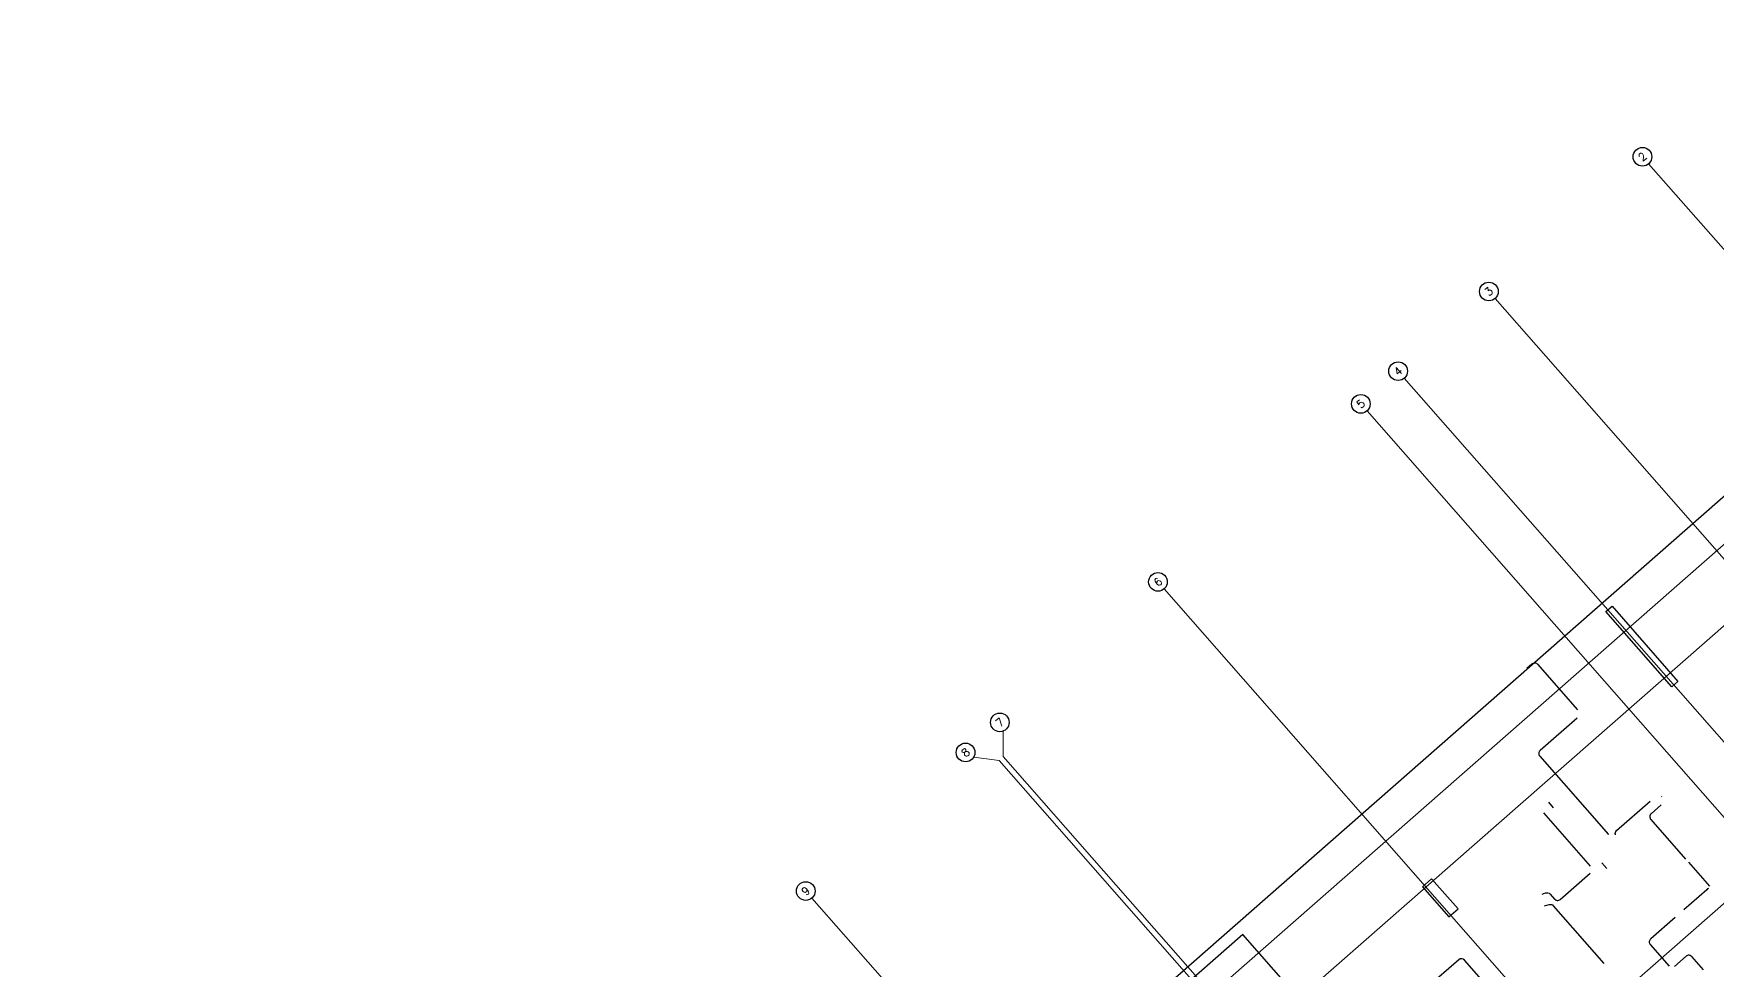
# Model space of a CAD drawing. Header units: metres. Extents: x 375833 to 375946, y 3316005 to 3316108.
# Drawn here: x 375872.98 to 375915.08, y 3316083.68 to 3316107.1 of the extents above; entities that cross this region are included whole.
import ezdxf
from ezdxf.enums import TextEntityAlignment as Align

# ---------------------------------------------------------------- set-up
doc = ezdxf.new("R2010")
doc.units = ezdxf.units.M
doc.header["$MEASUREMENT"] = 0
for name, color, linetype in [('Axes', 1, 'Continuous'), ('Column', 4, 'Continuous'), ('ElecConduit', 4, 'Continuous'), ('Opening', 2, 'Continuous'), ('S-GRID-CIRC', 3, 'Continuous'), ('S-GRID-CIRC-TEXT', 3, 'Continuous'), ('ShearWall', 14, 'Continuous'), ('Slab', 3, 'Continuous')]:
    doc.layers.add(name, color=color, linetype=linetype)
doc.styles.add('S-ROMANS', font='romans.shx', dxfattribs={"width": 0.75})

# ---------------------------------------------------------------- blocks, each defined once
blk = doc.blocks.new('S-GRID-CIRC')
at = {"layer": 'S-GRID-CIRC'}
blk.add_circle((0, 0), 0.35, dxfattribs=at)
at = {"layer": 'S-GRID-CIRC-TEXT', "color": 3, "style": 'S-ROMANS', "flags": 8}
blk.add_attdef('GRID-CIRC', text='', height=0.3, dxfattribs=at).set_placement((0, 0), align=Align.MIDDLE)

msp = doc.modelspace()

# ---------------------------------------------------------------- linework, layer by layer
at = {"layer": 'Axes', "lineweight": 0, "ltscale": 0.05}
for p, q in [((375834.566, 3316023.508), (375929.797, 3316107.103)), ((375835.575, 3316022.358), (375930.806, 3316105.954)), ((375913.366, 3316103.85), (375938.721, 3316074.966)), ((375839.019, 3316018.435), (375934.25, 3316102.031)), ((375909.525, 3316100.479), (375934.88, 3316071.595)), ((375907.256, 3316098.487), (375932.611, 3316069.603)), ((375906.324, 3316097.669), (375931.679, 3316068.784)), ((375901.251, 3316093.216), (375926.606, 3316064.331)), ((375892.443, 3316085.484), (375917.798, 3316056.6))]:
    msp.add_line(p, q, dxfattribs=at)
for points in [[(375897.229, 3316089.66), (375897.23, 3316089.02), (375921.925, 3316060.888), (375922.63, 3316060.795)], [(375896.49, 3316089.011), (375897.124, 3316088.928), (375921.82, 3316060.795), (375921.82, 3316060.084)]]:
    msp.add_lwpolyline(points, dxfattribs=at)
at = {"layer": 'Column'}
msp.add_polyline3d([(375907.94, 3316085.961, 0), (375907.714, 3316085.762, 0), (375908.374, 3316085.011, 0), (375908.6, 3316085.21, 0), (375907.94, 3316085.961, 0)], dxfattribs=at)
at = {"layer": 'ElecConduit'}
for points in [[(375910.321, 3316091.23), (375910.448, 3316091.342, -0.414214), (375910.589, 3316091.332), (375911.59, 3316090.192)], [(375911.577, 3316089.986), (375910.652, 3316089.174, 0.414214), (375910.643, 3316089.033), (375912.364, 3316087.073)], [(375912.538, 3316087.061), (375912.536, 3316087.069, -0.291184), (375912.566, 3316087.172), (375913.403, 3316087.907)], [(375913.68, 3316087.813), (375913.429, 3316087.593, 0.414214), (375913.42, 3316087.452), (375914.291, 3316086.459)], [(375910.706, 3316085.579), (375910.789, 3316085.611, -0.315318), (375910.9, 3316085.584), (375911.011, 3316085.457, 0.414214), (375911.152, 3316085.448), (375911.904, 3316086.108)], [(375914.866, 3316085.724, 0.07087), (375914.819, 3316085.693), (375914.243, 3316085.187)], [(375910.765, 3316085.293), (375910.879, 3316085.323, -0.284288), (375910.98, 3316085.292), (375912.246, 3316083.849)], [(375914.03, 3316085), (375913.417, 3316084.462, 0.414214), (375913.407, 3316084.321), (375913.882, 3316083.78)], [(375914.739, 3316083.686), (375914.446, 3316084.019, 0.414214), (375914.305, 3316084.028), (375914.013, 3316083.772)], [(375910.318, 3316082.157), (375908.76, 3316083.932, 0.414212), (375908.619, 3316083.941), (375907.815, 3316083.235)]]:
    msp.add_lwpolyline(points, format="xyb", dxfattribs=at)
for points in [[(375910.991, 3316087.74), (375910.867, 3316087.881)], [(375913.693, 3316088.018), (375913.688, 3316088.023)], [(375911.916, 3316086.283), (375910.748, 3316087.613)], [(375912.322, 3316086.224), (375912.198, 3316086.365)], [(375914.362, 3316086.379), (375914.887, 3316085.781)]]:
    msp.add_lwpolyline(points, dxfattribs=at)
at = {"layer": 'Opening'}
msp.add_polyline3d([(375903.218, 3316084.57, 0), (375900.761, 3316082.413, 0), (375904.58, 3316078.062, 0), (375907.038, 3316080.219, 0), (375903.218, 3316084.57, 0)], dxfattribs=at)
at = {"layer": 'ShearWall'}
msp.add_polyline3d([(375912.3, 3316092.649, -4.5), (375912.451, 3316092.781, -4.5), (375914.1, 3316090.902, -4.5), (375913.95, 3316090.77, -4.5), (375912.3, 3316092.649, -4.5)], dxfattribs=at)
at = {"layer": 'Slab'}
msp.add_polyline3d([(375937.506, 3316085.475, 0), (375933.303, 3316081.785, 0), (375935.414, 3316079.38, 0), (375859.647, 3316012.871, 0), (375857.536, 3316015.276, 0), (375853.32, 3316011.575, 0), (375840.079, 3316026.659, 0), (375844.28, 3316030.346, 0), (375842.849, 3316031.977, 0), (375918.634, 3316098.501, 0), (375920.065, 3316096.871, 0), (375924.266, 3316100.558, 0), (375937.506, 3316085.475, 0)], dxfattribs=at)

# ---------------------------------------------------------------- block references
at = {"layer": 'S-GRID-CIRC', "ltscale": 20}
ref = msp.add_blockref('S-GRID-CIRC', (375913.212, 3316104.025), dxfattribs=dict(at, xscale=0.667, yscale=0.667, zscale=0.667, rotation=221.2773505742023))
ref.add_attrib('GRID-CIRC', '2', dxfattribs={"layer": 'S-GRID-CIRC-TEXT', "color": 3, "height": 0.2, "rotation": 41.2774, "style": 'S-ROMANS'}).set_placement((375913.212, 3316104.025), align=Align.MIDDLE)
ref = msp.add_blockref('S-GRID-CIRC', (375909.371, 3316100.654), dxfattribs=dict(at, xscale=0.667, yscale=0.667, zscale=0.667, rotation=221.2773505742023))
ref.add_attrib('GRID-CIRC', '3', dxfattribs={"layer": 'S-GRID-CIRC-TEXT', "color": 3, "height": 0.2, "rotation": 41.2774, "style": 'S-ROMANS'}).set_placement((375909.371, 3316100.654), align=Align.MIDDLE)
ref = msp.add_blockref('S-GRID-CIRC', (375907.102, 3316098.662), dxfattribs=dict(at, xscale=0.667, yscale=0.667, zscale=0.667, rotation=221.2773505742023))
ref.add_attrib('GRID-CIRC', '4', dxfattribs={"layer": 'S-GRID-CIRC-TEXT', "color": 3, "height": 0.2, "rotation": 41.2774, "style": 'S-ROMANS'}).set_placement((375907.102, 3316098.662), align=Align.MIDDLE)
ref = msp.add_blockref('S-GRID-CIRC', (375906.17, 3316097.844), dxfattribs=dict(at, xscale=0.667, yscale=0.667, zscale=0.667, rotation=221.2773505742023))
ref.add_attrib('GRID-CIRC', '5', dxfattribs={"layer": 'S-GRID-CIRC-TEXT', "color": 3, "height": 0.2, "rotation": 41.2774, "style": 'S-ROMANS'}).set_placement((375906.17, 3316097.844), align=Align.MIDDLE)
ref = msp.add_blockref('S-GRID-CIRC', (375901.097, 3316093.391), dxfattribs=dict(at, xscale=0.667, yscale=0.667, zscale=0.667, rotation=221.2773505742023))
ref.add_attrib('GRID-CIRC', '6', dxfattribs={"layer": 'S-GRID-CIRC-TEXT', "color": 3, "height": 0.2, "rotation": 41.2774, "style": 'S-ROMANS'}).set_placement((375901.097, 3316093.391), align=Align.MIDDLE)
ref = msp.add_blockref('S-GRID-CIRC', (375897.143, 3316089.877), dxfattribs=dict(at, xscale=0.667, yscale=0.667, zscale=0.667, rotation=221.2773505742023))
ref.add_attrib('GRID-CIRC', '7', dxfattribs={"layer": 'S-GRID-CIRC-TEXT', "color": 3, "height": 0.2, "rotation": 41.2774, "style": 'S-ROMANS'}).set_placement((375897.143, 3316089.877), align=Align.MIDDLE)
ref = msp.add_blockref('S-GRID-CIRC', (375896.286, 3316089.125), dxfattribs=dict(at, xscale=0.667, yscale=0.667, zscale=0.667, rotation=221.2773505742023))
ref.add_attrib('GRID-CIRC', '8', dxfattribs={"layer": 'S-GRID-CIRC-TEXT', "color": 3, "height": 0.2, "rotation": 41.2774, "style": 'S-ROMANS'}).set_placement((375896.286, 3316089.125), align=Align.MIDDLE)
ref = msp.add_blockref('S-GRID-CIRC', (375892.289, 3316085.659), dxfattribs=dict(at, xscale=0.667, yscale=0.667, zscale=0.667, rotation=221.2773505742023))
ref.add_attrib('GRID-CIRC', '9', dxfattribs={"layer": 'S-GRID-CIRC-TEXT', "color": 3, "height": 0.2, "rotation": 41.2774, "style": 'S-ROMANS'}).set_placement((375892.289, 3316085.659), align=Align.MIDDLE)

doc.saveas('drawing.dxf')
